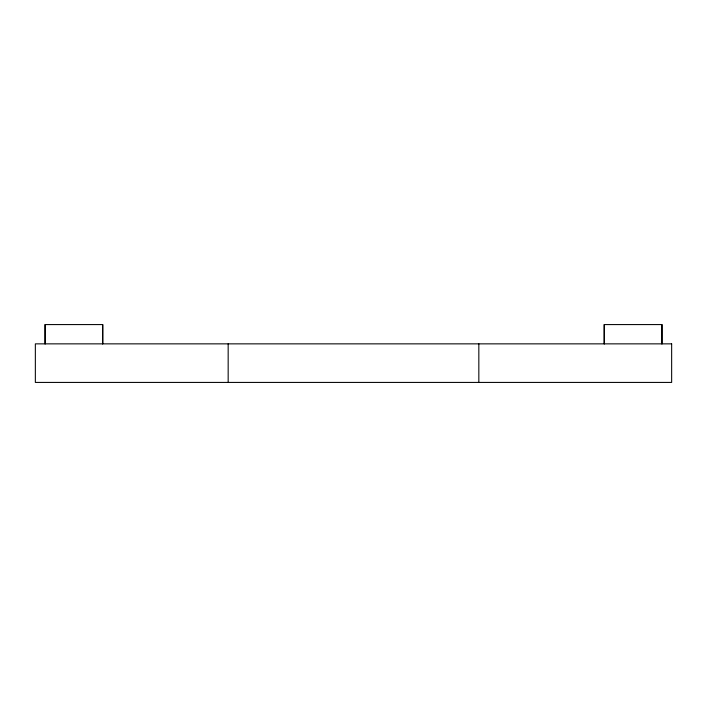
<?xml version="1.0" encoding="UTF-8"?>
<svg xmlns="http://www.w3.org/2000/svg" width="707" height="707" viewBox="0 0 707 707"><rect width="100%" height="100%" fill="white"/><g stroke="black" fill="none" stroke-linecap="round" stroke-linejoin="round"><path stroke-width="1.06" d="M662.008 343.858L662.008 324.575L604.167 324.575L604.167 343.858M661.858 324.575L661.858 343.858M604.308 324.575L604.308 343.858M478.833 343.858L478.833 382.425M228.167 343.858L228.167 382.425M102.78 343.858L102.78 324.575L45.045 324.575L45.045 343.858M102.656 324.575L102.656 343.858M45.177 324.575L45.177 343.858M671.65 343.858L35.35 343.858L35.35 382.425L671.65 382.425L671.65 343.858"/></g></svg>
